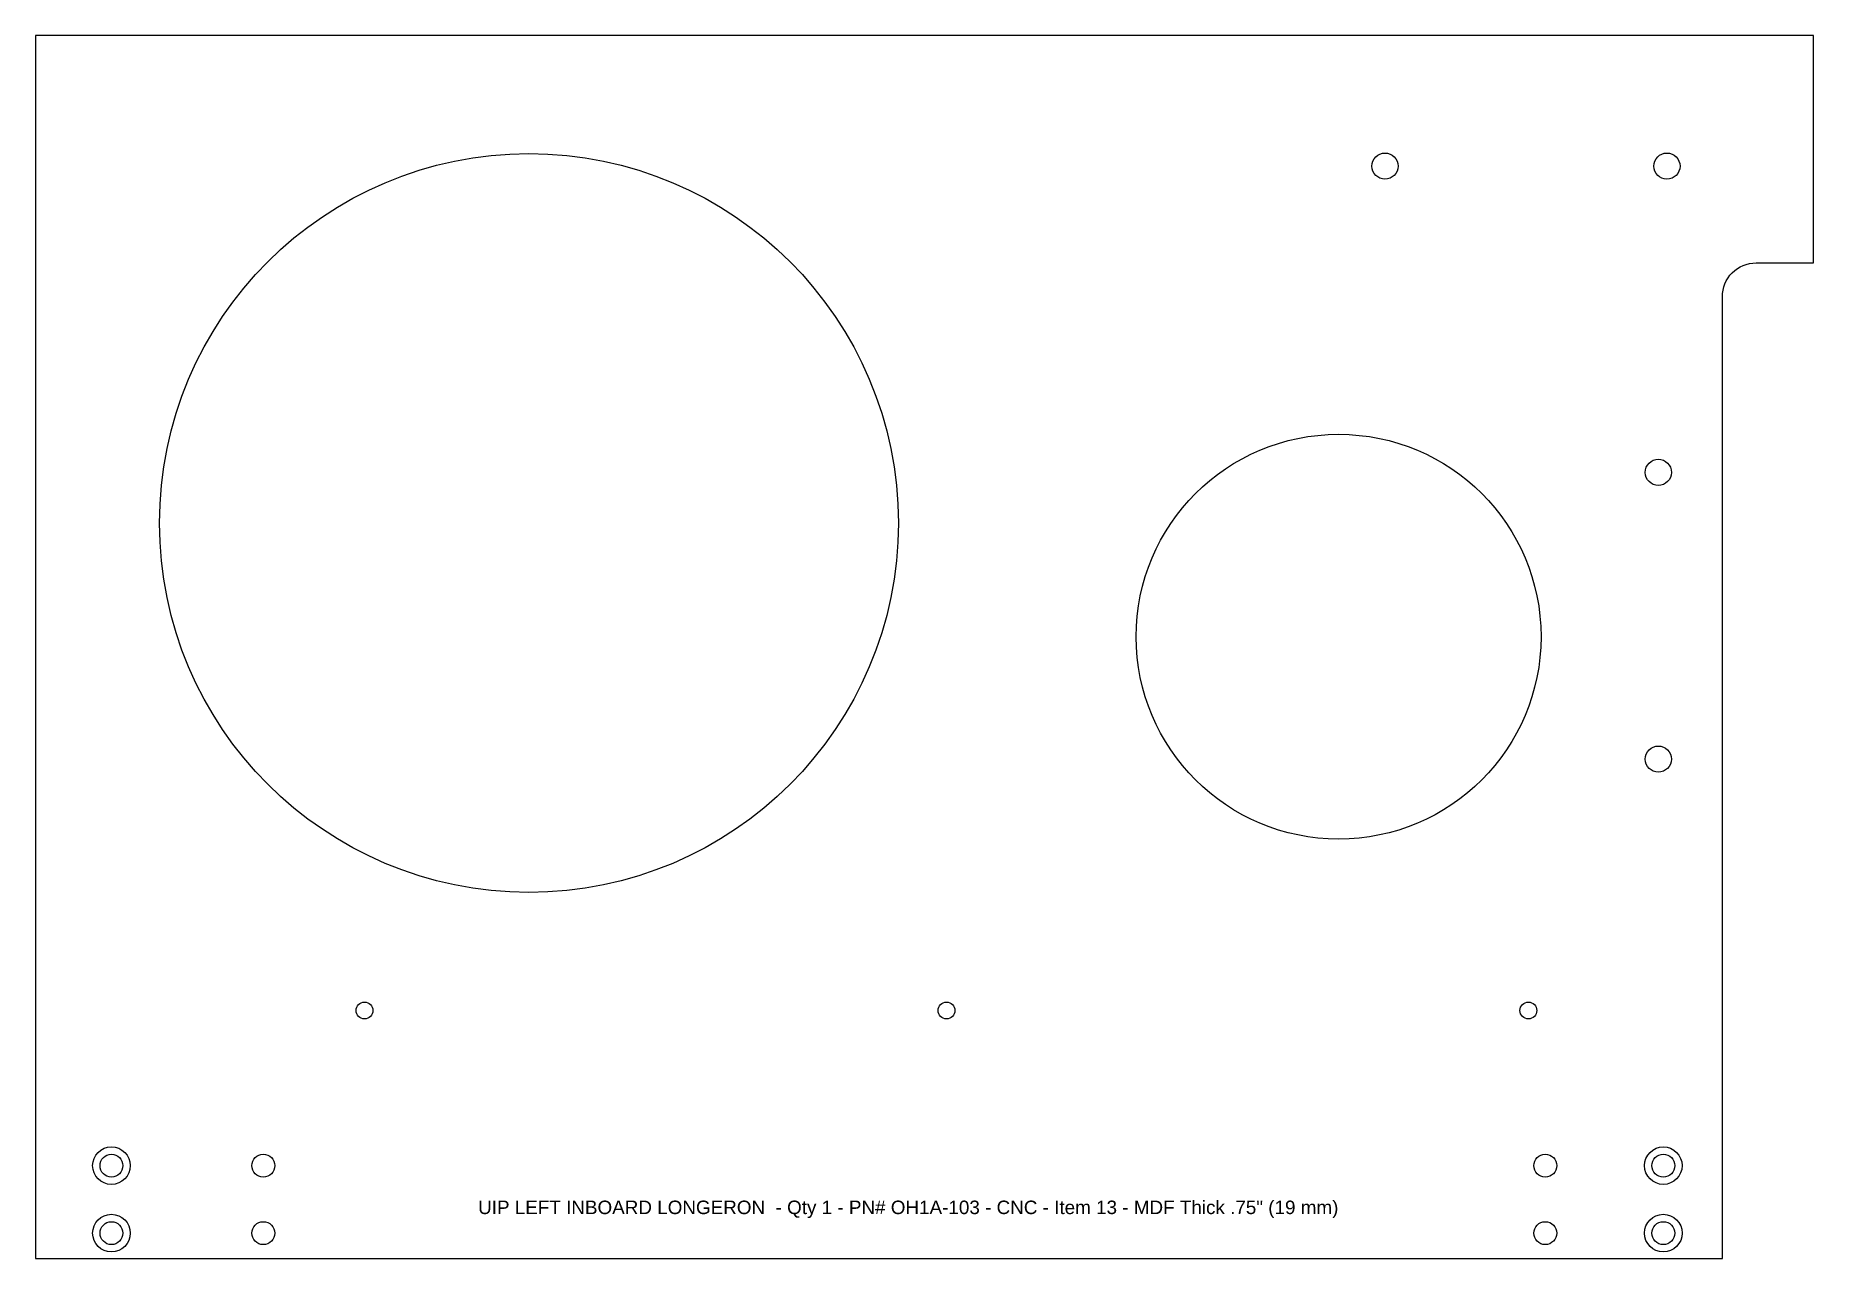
# Model space of a CAD drawing. Header units: inches. Extents: x 0 to 6.59, y 0 to 4.53.
import ezdxf

# ---------------------------------------------------------------- set-up
doc = ezdxf.new("R2010")
doc.units = ezdxf.units.IN
doc.header["$MEASUREMENT"] = 0
doc.layers.add('Info', color=4, linetype='Continuous')
doc.styles.add('Annotative', font='arial.ttf')

msp = doc.modelspace()

# ---------------------------------------------------------------- linework, layer by layer
at = {"color": 7, "linetype": 'Continuous', "lineweight": 25}
msp.add_lwpolyline([(6.375, 3.6887), (6.5875, 3.6887), (6.5875, 4.5312), (0, 4.5312), (0, 0), (6.25, 0), (6.25, 3.5637, -0.414214)], format="xyb", close=True, dxfattribs=at)
for centre, radius in [((1.8281, 2.725), 1.3687), ((5, 4.0475), 0.0484), ((6.0447, 4.0475), 0.0484), ((4.8281, 2.3038), 0.75), ((6.0128, 2.9127), 0.0484), ((6.0128, 1.8502), 0.0484), ((1.2188, 0.9187), 0.0312), ((3.375, 0.9187), 0.0312), ((5.5313, 0.9187), 0.0312), ((0.2812, 0.3438), 0.0697), ((6.0313, 0.3438), 0.0697), ((0.2812, 0.3438), 0.0424), ((0.8438, 0.3438), 0.0424), ((5.5938, 0.3438), 0.0424), ((6.0313, 0.3438), 0.0424), ((0.2812, 0.0938), 0.0697), ((0.2812, 0.0938), 0.0424), ((0.8438, 0.0938), 0.0424), ((5.5938, 0.0938), 0.0424), ((6.0313, 0.0938), 0.0698), ((6.0313, 0.0938), 0.0424)]:
    msp.add_circle(centre, radius, dxfattribs=at)

# ---------------------------------------------------------------- texts
at = {"layer": 'Info', "style": 'Annotative'}
msp.add_text('UIP LEFT INBOARD LONGERON  - Qty 1 - PN# OH1A-103 - CNC - Item 13 - MDF Thick .75" (19 mm)', height=0.05, dxfattribs=at).set_placement((1.6398, 0.1643))

doc.saveas('drawing.dxf')
